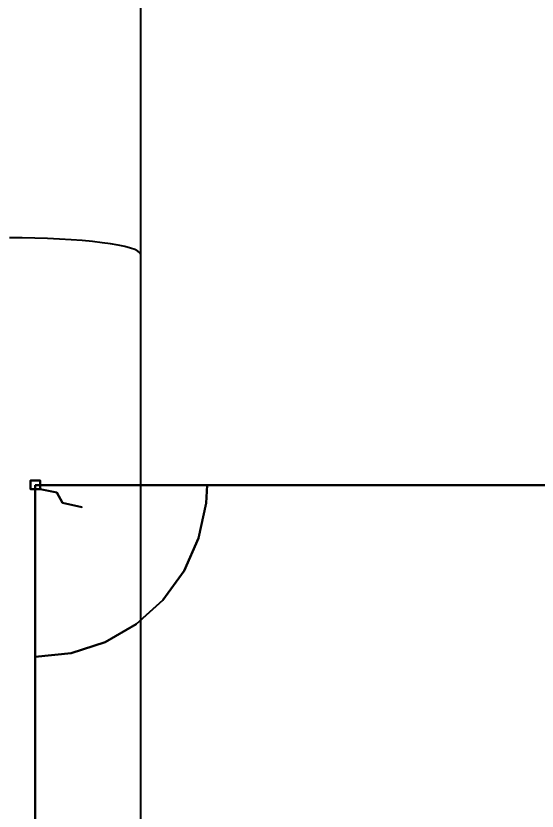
# Model space of a CAD drawing. Header units: millimetres. Extents: x 150209.93 to 150215.05, y 136675.65 to 136679.93.
# Drawn here: x 150211.403 to 150211.4637, y 136678.4369 to 136678.5295 of the extents above; entities that cross this region are included whole.
import ezdxf

# ---------------------------------------------------------------- set-up
doc = ezdxf.new("R2010")
doc.units = ezdxf.units.MM
doc.header["$LTSCALE"] = 0.25
doc.linetypes.add('XKITLINE00', pattern=[0])
doc.layers.add('Horizontal Surface', color=7, linetype='Continuous')
doc.layers.add('Wall', color=7, linetype='Continuous')
doc.styles.add('ROMANS', font='romans.shx')
doc.dimstyles.new('MD300', dxfattribs={"dimtxt": 2.5, "dimasz": 2.5, "dimexe": 1, "dimexo": 1, "dimgap": 0.5, "dimtad": 1, "dimdec": 1, "dimlfac": 50, "dimrnd": 0.5, "dimdsep": 46, "dimtxsty": 'ROMANS', "dimcen": 1, "dimclrd": 146, "dimclre": 146, "dimclrt": 30, "dimadec": 1, "dimazin": 2, "dimtfac": 1, "dimtdec": 1, "dimtmove": 0, "dimatfit": 1, "dimfxl": 1, "dimtolj": 1, "dimtzin": 0, "dimlwd": -1, "dimlwe": -1, "dimarcsym": 0})

# ---------------------------------------------------------------- blocks, each defined once
blk = doc.blocks.new('çatıı')
at = {"color": 8, "linetype": 'XKITLINE00'}
for p, q in [((12446.2, 15691.81), (12446.2, 14354.32)), ((12377.46, 14363.98), (12370, 14364.03)), ((12384.86, 14363.84), (12377.46, 14363.98)), ((12392.12, 14363.61), (12384.86, 14363.84)), ((12399.16, 14363.29), (12392.12, 14363.61)), ((12405.92, 14362.88), (12399.16, 14363.29)), ((12412.33, 14362.39), (12405.92, 14362.88)), ((12418.34, 14361.82), (12412.33, 14362.39)), ((12423.88, 14361.18), (12418.34, 14361.82)), ((12428.9, 14360.48), (12423.88, 14361.18)), ((12433.35, 14359.71), (12428.9, 14360.48)), ((12437.2, 14358.9), (12433.35, 14359.71)), ((12440.39, 14358.04), (12437.2, 14358.9)), ((12442.91, 14357.14), (12440.39, 14358.04)), ((12444.73, 14356.21), (12442.91, 14357.14)), ((12445.83, 14355.27), (12444.73, 14356.21)), ((12445.83, 14355.27), (12444.73, 14356.21)), ((12445.83, 14355.27), (12446.2, 14354.32)), ((12445.83, 14355.27), (12446.2, 14354.32)), ((12446.2, 14354.32), (12446.2, 12689.51))]:
    blk.add_line(p, q, dxfattribs=at)
blk = doc.blocks.new('*D4')
at = {"color": 146, "transparency": 16777216}
for p, q in [((150211.389635, 136678.626031), (150212.053944, 136678.624802)), ((150211.358006, 136677.744973), (150211.357786, 136677.626088)), ((150212.082314, 136677.743633), (150212.082095, 136677.624748))]:
    blk.add_line(p, q, dxfattribs=at)
for points in [[(150211.389644, 136678.631031), (150211.389626, 136678.621031), (150211.359635, 136678.626086)], [(150212.053953, 136678.629802), (150212.053935, 136678.619802), (150212.083944, 136678.624747)]]:
    blk.add_solid(points, dxfattribs=at)
at = {"layer": 'DEFPOINTS', "color": 0, "transparency": 16777216}
for p in [(150211.359855, 136678.744971), (150212.084164, 136678.743631), (150212.083944, 136678.624747)]:
    blk.add_point(p, dxfattribs=at)
at = {"color": 30, "transparency": 16777216, "insert": (150211.721836, 136678.650416), "char_height": 0.03, "attachment_point": 5, "rotation": 359.89403, "style": 'ROMANS'}
blk.add_mtext('\\A1;36', dxfattribs=at)
blk = doc.blocks.new('*D47')
at = {"color": 146, "transparency": 16777216}
for p, q in [((150211.435277, 136678.309963), (150213.475468, 136678.309963)), ((150211.405277, 136677.474877), (150211.405277, 136677.309963)), ((150213.505468, 136677.474877), (150213.505468, 136677.309963))]:
    blk.add_line(p, q, dxfattribs=at)
for points in [[(150211.435277, 136678.314963), (150211.435277, 136678.304963), (150211.405277, 136678.309963)], [(150213.475468, 136678.314963), (150213.475468, 136678.304963), (150213.505468, 136678.309963)]]:
    blk.add_solid(points, dxfattribs=at)
at = {"layer": 'DEFPOINTS', "color": 0, "transparency": 16777216}
for p in [(150211.405277, 136678.474877), (150213.505468, 136678.474877, 0.004), (150213.505468, 136678.309963)]:
    blk.add_point(p, dxfattribs=at)
at = {"color": 30, "transparency": 16777216, "insert": (150212.455372, 136678.334963), "char_height": 0.03, "attachment_point": 5, "style": 'ROMANS'}
blk.add_mtext('\\A1;105', dxfattribs=at)

msp = doc.modelspace()

# ---------------------------------------------------------------- linework, layer by layer
at = {"layer": 'Horizontal Surface', "color": 54}
msp.add_polyline3d([(150211.405855, 136678.474384, 0.020002), (150211.404734, 136678.474384, 0.020002), (150211.404734, 136678.47542, 0.020002), (150211.405855, 136678.47542, 0.020002)], close=True, dxfattribs=at)

# ---------------------------------------------------------------- block references
at = {"xscale": 0.0002000170049888334, "yscale": 0.0002000170049888334, "zscale": 0.0002000170049888334}
msp.add_blockref('çatıı', (150208.928067, 136675.630592), dxfattribs=at)

# ---------------------------------------------------------------- dimensions: what is measured, and where the dimension line sits
for p1, p2, distance, picture, middle in [((150211.359855, 136678.744971), (150212.084164, 136678.743631), -0.118885, '*D4', (150211.721836, 136678.650416)), ((150211.405277, 136678.474877), (150213.505468, 136678.474877, 0.004), -0.164914, '*D47', (150212.455372, 136678.334963))]:
    dim = msp.add_aligned_dim(p1=p1, p2=p2, distance=distance, dimstyle='MD300', override={"dimtxt": 0.03, "dimasz": 0.03, "dimgap": 0.01})
    dim.commit()
    dim.dimension.update_dxf_attribs({"geometry": picture, "text_midpoint": middle})

# ---------------------------------------------------------------- meshes
at = {"layer": 'Wall'}
mesh = msp.add_polyface(dxfattribs=at)
corners = [(150211.404734, 136678.47542), (150211.404734, 136678.47542, 0.020002), (150211.404734, 136678.474384), (150211.404734, 136678.474384, 0.020002), (150211.405855, 136678.474384), (150211.405855, 136678.474384, 0.020002), (150211.405855, 136678.47542), (150211.405855, 136678.47542, 0.020002), (150211.404734, 136678.47542), (150211.404734, 136678.47542, 0.020002)]
mesh.append_faces([[corners[k] for k in face] for face in [(0, 1, 3, 2), (2, 3, 5, 4), (4, 5, 7, 6), (6, 7, 9, 8)]], dxfattribs={"color": 54})
mesh = msp.add_polyface(dxfattribs=at)
corners = [(150211.405855, 136678.47542, 0.020002), (150211.405855, 136678.47542, 0.040004), (150211.405855, 136678.474384, 0.020002), (150211.405855, 136678.474384, 0.040004), (150211.404734, 136678.474384, 0.020002), (150211.404734, 136678.474384, 0.040004), (150211.404734, 136678.47542, 0.020002), (150211.404734, 136678.47542, 0.040004), (150211.405855, 136678.47542, 0.020002), (150211.405855, 136678.47542, 0.040004)]
mesh.append_faces([[corners[k] for k in face] for face in [(0, 1, 3, 2), (2, 3, 5, 4), (4, 5, 7, 6), (6, 7, 9, 8)]], dxfattribs={"color": 54})
mesh = msp.add_polyface(dxfattribs=at)
corners = [(150211.405855, 136678.47542, 0.020002), (150211.405855, 136678.47542, 0.040004), (150211.405855, 136678.474384, 0.020002), (150211.405855, 136678.474384, 0.040004), (150211.404734, 136678.474384, 0.020002), (150211.404734, 136678.474384, 0.040004), (150211.404734, 136678.47542, 0.020002), (150211.404734, 136678.47542, 0.040004), (150211.405855, 136678.47542, 0.020002), (150211.405855, 136678.47542, 0.040004)]
mesh.append_faces([[corners[k] for k in face] for face in [(0, 1, 3, 2), (2, 3, 5, 4), (4, 5, 7, 6), (6, 7, 9, 8)]], dxfattribs={"color": 54})
mesh = msp.add_polyface(dxfattribs=at)
corners = [(150211.405277, 136678.454875), (150211.405277, 136678.454875, 0.004), (150211.409452, 136678.455312), (150211.409452, 136678.455312, 0.004), (150211.413428, 136678.456606), (150211.413428, 136678.456606, 0.004), (150211.417028, 136678.458694), (150211.417028, 136678.458694, 0.004), (150211.420153, 136678.461494), (150211.420153, 136678.461494, 0.004), (150211.422604, 136678.464876), (150211.422604, 136678.464876, 0.004), (150211.424304, 136678.468695), (150211.424304, 136678.468695, 0.004), (150211.425179, 136678.472783), (150211.425179, 136678.472783, 0.004), (150211.425279, 136678.474877), (150211.425279, 136678.474877, 0.004)]
mesh.append_faces([[corners[k] for k in face] for face in [(0, 1, 3, 2), (2, 3, 5, 4), (4, 5, 7, 6), (6, 7, 9, 8), (8, 9, 11, 10), (10, 11, 13, 12), (12, 13, 15, 14), (14, 15, 17, 16)]], dxfattribs={"color": 7})
mesh = msp.add_polyface(dxfattribs=at)
corners = [(150213.505468, 136678.198052), (150213.505468, 136678.198052, 0.004), (150213.505468, 136677.114753), (150213.505468, 136677.114753, 0.004), (150211.405277, 136677.114753), (150211.405277, 136677.114753, 0.004), (150211.405277, 136678.474877), (150211.405277, 136678.474877, 0.004), (150213.505468, 136678.474877), (150213.505468, 136678.474877, 0.004), (150213.505468, 136678.198052), (150213.505468, 136678.198052, 0.004)]
mesh.append_faces([[corners[k] for k in face] for face in [(0, 1, 3, 2), (2, 3, 5, 4), (4, 5, 7, 6), (6, 7, 9, 8), (8, 9, 11, 10)]], dxfattribs={"color": 7})
mesh = msp.add_polyface(dxfattribs=at)
corners = [(150211.405855, 136678.474384, 0.017002), (150211.405855, 136678.474384, 0.020002), (150211.407809, 136678.474013, 0.017002), (150211.407809, 136678.474013, 0.020002), (150211.408469, 136678.472824, 0.017002), (150211.408469, 136678.472824, 0.020002), (150211.410713, 136678.472297, 0.017002), (150211.410713, 136678.472297, 0.020002)]
mesh.append_faces([[corners[k] for k in face] for face in [(0, 1, 3, 2), (2, 3, 5, 4), (4, 5, 7, 6)]], dxfattribs={"color": 1})
mesh = msp.add_polyface(dxfattribs=at)
corners = [(150211.423279, 136678.474877), (150211.423279, 136678.474877, 0.020002), (150211.423279, 136678.474877), (150211.423279, 136678.474877, 0.020002), (150211.423279, 136678.474877), (150211.423279, 136678.474877, 0.020002), (150211.423279, 136678.474877), (150211.423279, 136678.474877, 0.020002), (150211.423279, 136678.474877), (150211.423279, 136678.474877, 0.020002), (150211.423279, 136678.474877), (150211.423279, 136678.474877, 0.020002), (150211.423279, 136678.474877), (150211.423279, 136678.474877, 0.020002)]
mesh.append_faces([[corners[k] for k in face] for face in [(0, 1, 3, 2), (2, 3, 5, 4), (4, 5, 7, 6), (6, 7, 9, 8), (8, 9, 11, 10), (10, 11, 13, 12)]], dxfattribs={"color": 253})
mesh = msp.add_polyface(dxfattribs=at)
corners = [(150211.423279, 136678.474877), (150211.423279, 136678.474877, 0.020002), (150211.423279, 136678.474877), (150211.423279, 136678.474877, 0.020002), (150211.423279, 136678.474877), (150211.423279, 136678.474877, 0.020002), (150211.423279, 136678.474877), (150211.423279, 136678.474877, 0.020002), (150211.423279, 136678.474877), (150211.423279, 136678.474877, 0.020002), (150211.423279, 136678.474877), (150211.423279, 136678.474877, 0.020002), (150211.423279, 136678.474877), (150211.423279, 136678.474877, 0.020002)]
mesh.append_faces([[corners[k] for k in face] for face in [(0, 1, 3, 2), (2, 3, 5, 4), (4, 5, 7, 6), (6, 7, 9, 8), (8, 9, 11, 10), (10, 11, 13, 12)]], dxfattribs={"color": 253})
mesh = msp.add_polyface(dxfattribs=at)
corners = [(150211.425279, 136678.474877), (150211.425279, 136678.474877, 0.020002), (150211.425279, 136678.474877), (150211.425279, 136678.474877, 0.020002), (150211.425279, 136678.474877), (150211.425279, 136678.474877, 0.020002), (150211.425279, 136678.474877), (150211.425279, 136678.474877, 0.020002), (150211.425279, 136678.474877), (150211.425279, 136678.474877, 0.020002), (150211.425279, 136678.474877), (150211.425279, 136678.474877, 0.020002), (150211.425279, 136678.474877), (150211.425279, 136678.474877, 0.020002)]
mesh.append_faces([[corners[k] for k in face] for face in [(0, 1, 3, 2), (2, 3, 5, 4), (4, 5, 7, 6), (6, 7, 9, 8), (8, 9, 11, 10), (10, 11, 13, 12)]], dxfattribs={"color": 253})
mesh = msp.add_polyface(dxfattribs=at)
corners = [(150211.425279, 136678.474877), (150211.425279, 136678.474877, 0.020002), (150211.425279, 136678.474877), (150211.425279, 136678.474877, 0.020002), (150211.425279, 136678.474877), (150211.425279, 136678.474877, 0.020002), (150211.425279, 136678.474877), (150211.425279, 136678.474877, 0.020002), (150211.425279, 136678.474877), (150211.425279, 136678.474877, 0.020002), (150211.425279, 136678.474877), (150211.425279, 136678.474877, 0.020002), (150211.425279, 136678.474877), (150211.425279, 136678.474877, 0.020002)]
mesh.append_faces([[corners[k] for k in face] for face in [(0, 1, 3, 2), (2, 3, 5, 4), (4, 5, 7, 6), (6, 7, 9, 8), (8, 9, 11, 10), (10, 11, 13, 12)]], dxfattribs={"color": 253})

doc.saveas('drawing.dxf')
